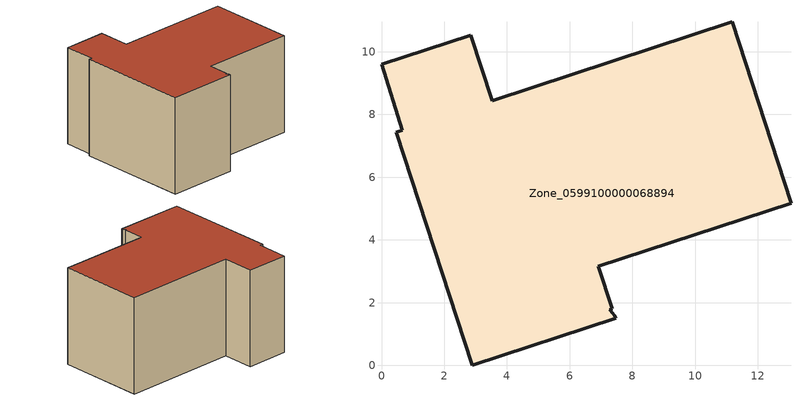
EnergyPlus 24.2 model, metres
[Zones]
Zone_0599100000068894
 floor ground (C_G): 0.66,7.5 0,9.6 2.84,10.53 3.53,8.44 11.18,10.96 13.05,5.17 6.91,3.17 7.36,1.8 7.28,1.77 7.43,1.58 7.46,1.5 2.89,0 0.47,7.44 z0
 wall outside (C_F): 3.53,8.44 2.84,10.53 0,9.6 0.66,7.5 0.47,7.44 2.89,0 7.46,1.5 7.43,1.58 7.28,1.77 7.36,1.8 6.91,3.17 13.05,5.17 11.18,10.96 3.53,8.44 z0:6.75
 roof outside (C_R): 7.28,1.77 7.36,1.8 6.91,3.17 13.05,5.17 11.18,10.96 3.53,8.44 2.84,10.53 0,9.6 0.66,7.5 0.47,7.44 2.89,0 7.46,1.5 7.43,1.58 z6.75
[BUILDING]
Pand.0599100000068894: North Axis=0; Terrain=City; Loads Convergence Tolerance Value=0.04; Temperature Convergence Tolerance Value=0.4; Solar Distribution=FullExterior; Maximum Number of Warmup Days=25; Minimum Number of Warmup Days=1
[Site:Location]
Rotterdam.The.Hague.AP_ZH_NLD Design_Conditions: Latitude=51.96; Longitude=4.45; Time Zone=1; Elevation=-4.5
[SITE:GROUNDTEMPERATURE:BUILDINGSURFACE]
18, 18, 18, 18, 18, 18, 18, 18, 18, 18, 18, 18
[MATERIAL] Thermal Absorptance=0.9; Solar Absorptance=0.7; Visible Absorptance=0.7
Name | Roughness | Thickness | Conductivity | Density | Specific Heat
G.D.1965 | MediumSmooth | 0.15 | 1 | 540 | 1210
F.D.1965 | Rough | 0.3 | 0.857143 | 1920 | 840
R.D.1965 | MediumRough | 0.2 | 0.08 | 1500 | 1000
[CONSTRUCTION]
C_G: G.D.1965
C_F: F.D.1965
C_R: R.D.1965
[ZONE]
Zone_0599100000068894: Type=1; Multiplier=1; Ceiling Height=Autocalculate; Volume=Autocalculate; Floor Area=autocalculate; Part of Total Floor Area=Yes
[ZONEINFILTRATION:DESIGNFLOWRATE]
Infil_Zone_0599100000068894: Zone or ZoneList or Space or SpaceList=Zone_0599100000068894; Schedule=AlwaysOn; Design Flow Rate Calculation Method=Flow/Area; Flow Rate per Floor Area=0.0042; Constant Term Coefficient=1; Temperature Term Coefficient=0; Velocity Term Coefficient=0; Velocity Squared Term Coefficient=0
[HVACTEMPLATE:ZONE:IDEALLOADSAIRSYSTEM]
Zone_0599100000068894: Maximum Heating Supply Air Temperature=50; Minimum Cooling Supply Air Temperature=13; Maximum Heating Supply Air Humidity Ratio=0.0156; Minimum Cooling Supply Air Humidity Ratio=0.0077; Heating Limit=NoLimit; Cooling Limit=NoLimit; Dehumidification Control Type=ConstantSensibleHeatRatio; Cooling Sensible Heat Ratio=0.7; Dehumidification Setpoint=60; Humidification Control Type=None; Humidification Setpoint=30; Outdoor Air Method=None; Outdoor Air Flow Rate per Person=0.00944; Outdoor Air Flow Rate per Zone Floor Area=0; Outdoor Air Flow Rate per Zone=0; Demand Controlled Ventilation Type=None; Outdoor Air Economizer Type=NoEconomizer; Heat Recovery Type=None; Sensible Heat Recovery Effectiveness=0.7; Latent Heat Recovery Effectiveness=0.65
[ZONECONTROL:THERMOSTAT]
ThermostatControl_Zone_0599100000068894: Zone or ZoneList=Zone_0599100000068894; Control Type Schedule=DualSetpointControlType; Control 1=Thermostat_Zone_0599100000068894; Temperature Difference Between Cutout And Setpoint=0
[THERMOSTATSETPOINT:DUALSETPOINT]
Thermostat_Zone_0599100000068894: Heating Setpoint Temperature Schedule=HeatingSetpoint_Zone_0599100000068894; Cooling Setpoint Temperature Schedule=CoolingSetpoint_Zone_0599100000068894
[SCHEDULE:COMPACT]
HeatingSetpoint_Zone_0599100000068894: Through: 12/31, For: AllDays, Until: 24:00, 21
CoolingSetpoint_Zone_0599100000068894: Through: 12/31, For: AllDays, Until: 24:00, 24
DualSetpointControlType: Through: 12/31, For: AllDays, Until: 24:00, 4
AlwaysOn: Through: 12/31, For: AllDays, Until: 24:00, 1
